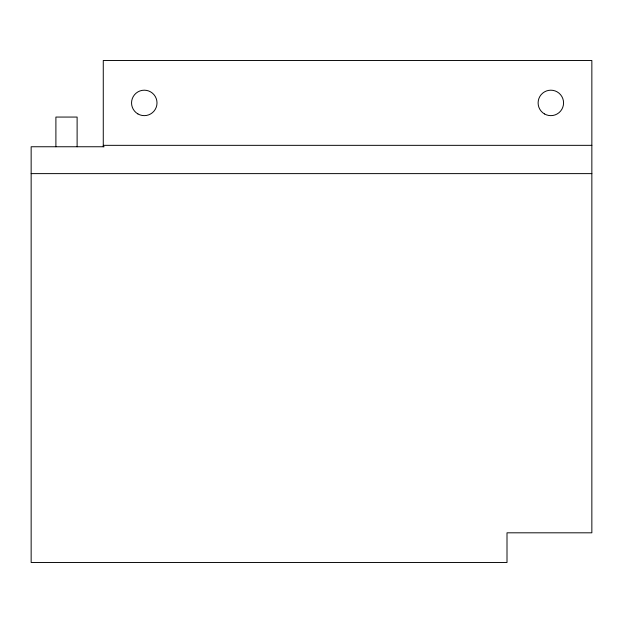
<?xml version="1.0" encoding="UTF-8"?>
<svg xmlns="http://www.w3.org/2000/svg" width="623" height="623" viewBox="0 0 623 623"><rect width="100%" height="100%" fill="white"/><g stroke="black" fill="none" stroke-linecap="round" stroke-linejoin="round"><path stroke-width="0.93" d="M103.27 145.338L591.85 145.338M104.127 146.755L31.15 146.755L31.15 562.507L507.005 562.507L507.005 532.813L591.85 532.813L591.85 60.493L103.27 60.493L103.27 146.755M31.15 173.622L591.85 173.622M77.112 146.755L77.112 117.062L55.899 117.062L55.899 146.755M544.479 113.939A12.725 12.725 0 0 0 563.566 102.92A12.725 12.725 0 0 0 544.479 91.893A12.725 12.725 0 0 0 544.479 113.939M137.917 113.939A12.725 12.725 0 0 0 157.004 102.92A12.725 12.725 0 0 0 137.917 91.893A12.725 12.725 0 0 0 137.917 113.939"/></g></svg>
